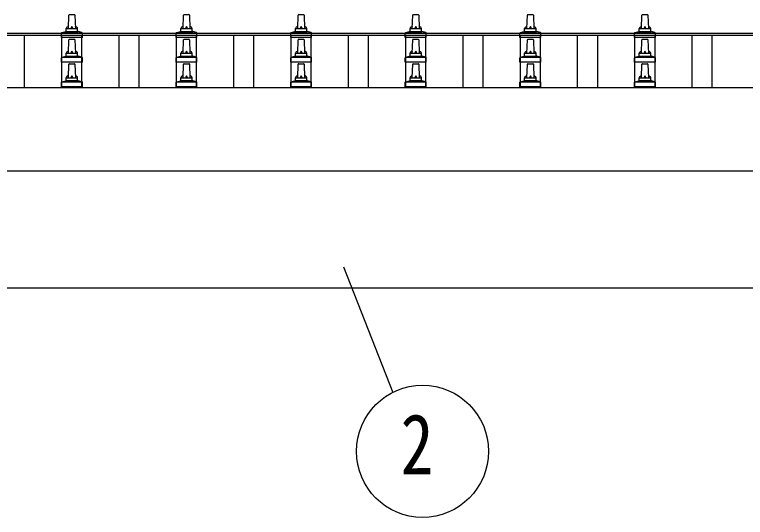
# Model space of a CAD drawing. Units: millimetres, scale not verified. Extents: x -16820 to 16820, y -11880 to 11880.
# Drawn here: x -12453 to -11178, y -968 to -90 of the extents above; entities that cross this region are included whole.
import ezdxf
from ezdxf.enums import TextEntityAlignment as Align

# ---------------------------------------------------------------- set-up
doc = ezdxf.new("R2010")
doc.units = ezdxf.units.MM
doc.header["$LTSCALE"] = 50
for name, color, linetype in [('0-5_YKK_13', 4, 'Continuous'), ('0-6_YKK_A1', 4, 'Continuous'), ('0-7_YKK_D', 6, 'Continuous')]:
    doc.layers.add(name, color=color, linetype=linetype)
doc.styles.add('ＭＳ ゴシック', font='')
doc.styles.get('ＭＳ ゴシック').set_extended_font_data('MS Gothic')

msp = doc.modelspace()

# ---------------------------------------------------------------- linework, layer by layer
at = {"layer": '0-5_YKK_13'}
for p, q in [((-12359.42, -114.88), (-12358.69, -91.36)), ((-12357.69, -90.38), (-12349.15, -90.38)), ((-12348.15, -91.36), (-12347.42, -114.88)), ((-12159.42, -114.88), (-12158.69, -91.36)), ((-12157.69, -90.38), (-12149.15, -90.38)), ((-12148.15, -91.36), (-12147.42, -114.88)), ((-11959.42, -114.88), (-11958.69, -91.36)), ((-11957.69, -90.38), (-11949.15, -90.38)), ((-11948.15, -91.36), (-11947.42, -114.88)), ((-11759.42, -114.88), (-11758.69, -91.36)), ((-11757.69, -90.38), (-11749.15, -90.38)), ((-11748.15, -91.36), (-11747.42, -114.88)), ((-11559.42, -114.88), (-11558.69, -91.36)), ((-11557.69, -90.38), (-11549.15, -90.38)), ((-11548.15, -91.36), (-11547.42, -114.88)), ((-11359.42, -114.88), (-11358.69, -91.36)), ((-11357.69, -90.38), (-11349.15, -90.38)), ((-11348.15, -91.36), (-11347.42, -114.88)), ((-12371.67, -130.38), (-12371.67, -122.67)), ((-12371.29, -121.88), (-12335.55, -121.88)), ((-12370.91, -121.7), (-12364.19, -120.07)), ((-12363.8, -119.88), (-12343.04, -119.88)), ((-12363.42, -119.1), (-12363.42, -114.88)), ((-12362.42, -114.88), (-12344.42, -114.88)), ((-12343.42, -119.1), (-12343.42, -114.88)), ((-12335.94, -121.7), (-12342.66, -120.07)), ((-12335.17, -130.38), (-12335.17, -122.67)), ((-12171.67, -130.38), (-12171.67, -122.67)), ((-12171.29, -121.88), (-12135.55, -121.88)), ((-12170.91, -121.7), (-12164.19, -120.07)), ((-12163.8, -119.88), (-12143.04, -119.88)), ((-12163.42, -119.1), (-12163.42, -114.88)), ((-12162.42, -114.88), (-12144.42, -114.88)), ((-12143.42, -119.1), (-12143.42, -114.88)), ((-12135.94, -121.7), (-12142.66, -120.07)), ((-12135.17, -130.38), (-12135.17, -122.67)), ((-11971.67, -130.38), (-11971.67, -122.67)), ((-11971.29, -121.88), (-11935.55, -121.88)), ((-11970.91, -121.7), (-11964.19, -120.07)), ((-11963.8, -119.88), (-11943.04, -119.88)), ((-11963.42, -119.1), (-11963.42, -114.88)), ((-11962.42, -114.88), (-11944.42, -114.88)), ((-11943.42, -119.1), (-11943.42, -114.88)), ((-11935.94, -121.7), (-11942.66, -120.07)), ((-11935.17, -130.38), (-11935.17, -122.67)), ((-11771.67, -130.38), (-11771.67, -122.67)), ((-11771.29, -121.88), (-11735.55, -121.88)), ((-11770.91, -121.7), (-11764.19, -120.07)), ((-11763.8, -119.88), (-11743.04, -119.88)), ((-11763.42, -119.1), (-11763.42, -114.88)), ((-11762.42, -114.88), (-11744.42, -114.88)), ((-11743.42, -119.1), (-11743.42, -114.88)), ((-11735.94, -121.7), (-11742.66, -120.07)), ((-11735.17, -130.38), (-11735.17, -122.67)), ((-11571.67, -130.38), (-11571.67, -122.67)), ((-11571.29, -121.88), (-11535.55, -121.88)), ((-11570.91, -121.7), (-11564.19, -120.07)), ((-11563.8, -119.88), (-11543.04, -119.88)), ((-11563.42, -119.1), (-11563.42, -114.88)), ((-11562.42, -114.88), (-11544.42, -114.88)), ((-11543.42, -119.1), (-11543.42, -114.88)), ((-11535.94, -121.7), (-11542.66, -120.07)), ((-11535.17, -130.38), (-11535.17, -122.67)), ((-11371.67, -130.38), (-11371.67, -122.67)), ((-11371.29, -121.88), (-11335.55, -121.88)), ((-11370.91, -121.7), (-11364.19, -120.07)), ((-11363.8, -119.88), (-11343.04, -119.88)), ((-11363.42, -119.1), (-11363.42, -114.88)), ((-11362.42, -114.88), (-11344.42, -114.88)), ((-11343.42, -119.1), (-11343.42, -114.88)), ((-11335.94, -121.7), (-11342.66, -120.07)), ((-11335.17, -130.38), (-11335.17, -122.67)), ((-12335.17, -130.38), (-12371.67, -130.38)), ((-12359.42, -157.74), (-12358.69, -134.21)), ((-12357.69, -133.24), (-12349.15, -133.24)), ((-12348.15, -134.21), (-12347.42, -157.74)), ((-12135.17, -130.38), (-12171.67, -130.38)), ((-12159.42, -157.74), (-12158.69, -134.21)), ((-12157.69, -133.24), (-12149.15, -133.24)), ((-12148.15, -134.21), (-12147.42, -157.74)), ((-11935.17, -130.38), (-11971.67, -130.38)), ((-11959.42, -157.74), (-11958.69, -134.21)), ((-11957.69, -133.24), (-11949.15, -133.24)), ((-11948.15, -134.21), (-11947.42, -157.74)), ((-11735.17, -130.38), (-11771.67, -130.38)), ((-11759.42, -157.74), (-11758.69, -134.21)), ((-11757.69, -133.24), (-11749.15, -133.24)), ((-11748.15, -134.21), (-11747.42, -157.74)), ((-11535.17, -130.38), (-11571.67, -130.38)), ((-11559.42, -157.74), (-11558.69, -134.21)), ((-11557.69, -133.24), (-11549.15, -133.24)), ((-11548.15, -134.21), (-11547.42, -157.74)), ((-11335.17, -130.38), (-11371.67, -130.38)), ((-11359.42, -157.74), (-11358.69, -134.21)), ((-11357.69, -133.24), (-11349.15, -133.24)), ((-11348.15, -134.21), (-11347.42, -157.74)), ((-12371.67, -173.24), (-12371.67, -165.53)), ((-12371.29, -164.74), (-12335.55, -164.74)), ((-12370.91, -164.55), (-12364.19, -162.92)), ((-12363.8, -162.74), (-12343.04, -162.74)), ((-12363.42, -161.95), (-12363.42, -157.74)), ((-12362.42, -157.74), (-12344.42, -157.74)), ((-12343.42, -161.95), (-12343.42, -157.74)), ((-12335.94, -164.55), (-12342.66, -162.92)), ((-12335.17, -173.24), (-12335.17, -165.53)), ((-12171.67, -173.24), (-12171.67, -165.53)), ((-12171.29, -164.74), (-12135.55, -164.74)), ((-12170.91, -164.55), (-12164.19, -162.92)), ((-12163.8, -162.74), (-12143.04, -162.74)), ((-12163.42, -161.95), (-12163.42, -157.74)), ((-12162.42, -157.74), (-12144.42, -157.74)), ((-12143.42, -161.95), (-12143.42, -157.74)), ((-12135.94, -164.55), (-12142.66, -162.92)), ((-12135.17, -173.24), (-12135.17, -165.53)), ((-11971.67, -173.24), (-11971.67, -165.53)), ((-11971.29, -164.74), (-11935.55, -164.74)), ((-11970.91, -164.55), (-11964.19, -162.92)), ((-11963.8, -162.74), (-11943.04, -162.74)), ((-11963.42, -161.95), (-11963.42, -157.74)), ((-11962.42, -157.74), (-11944.42, -157.74)), ((-11943.42, -161.95), (-11943.42, -157.74)), ((-11935.94, -164.55), (-11942.66, -162.92)), ((-11935.17, -173.24), (-11935.17, -165.53)), ((-11771.67, -173.24), (-11771.67, -165.53)), ((-11771.29, -164.74), (-11735.55, -164.74)), ((-11770.91, -164.55), (-11764.19, -162.92)), ((-11763.8, -162.74), (-11743.04, -162.74)), ((-11763.42, -161.95), (-11763.42, -157.74)), ((-11762.42, -157.74), (-11744.42, -157.74)), ((-11743.42, -161.95), (-11743.42, -157.74)), ((-11735.94, -164.55), (-11742.66, -162.92)), ((-11735.17, -173.24), (-11735.17, -165.53)), ((-11571.67, -173.24), (-11571.67, -165.53)), ((-11571.29, -164.74), (-11535.55, -164.74)), ((-11570.91, -164.55), (-11564.19, -162.92)), ((-11563.8, -162.74), (-11543.04, -162.74)), ((-11563.42, -161.95), (-11563.42, -157.74)), ((-11562.42, -157.74), (-11544.42, -157.74)), ((-11543.42, -161.95), (-11543.42, -157.74)), ((-11535.94, -164.55), (-11542.66, -162.92)), ((-11535.17, -173.24), (-11535.17, -165.53)), ((-11371.67, -173.24), (-11371.67, -165.53)), ((-11371.29, -164.74), (-11335.55, -164.74)), ((-11370.91, -164.55), (-11364.19, -162.92)), ((-11363.8, -162.74), (-11343.04, -162.74)), ((-11363.42, -161.95), (-11363.42, -157.74)), ((-11362.42, -157.74), (-11344.42, -157.74)), ((-11343.42, -161.95), (-11343.42, -157.74)), ((-11335.94, -164.55), (-11342.66, -162.92)), ((-11335.17, -173.24), (-11335.17, -165.53)), ((-12335.17, -173.24), (-12371.67, -173.24)), ((-12359.42, -200.6), (-12358.69, -177.07)), ((-12357.69, -176.1), (-12349.15, -176.1)), ((-12348.15, -177.07), (-12347.42, -200.6)), ((-12135.17, -173.24), (-12171.67, -173.24)), ((-12159.42, -200.6), (-12158.69, -177.07)), ((-12157.69, -176.1), (-12149.15, -176.1)), ((-12148.15, -177.07), (-12147.42, -200.6)), ((-11935.17, -173.24), (-11971.67, -173.24)), ((-11959.42, -200.6), (-11958.69, -177.07)), ((-11957.69, -176.1), (-11949.15, -176.1)), ((-11948.15, -177.07), (-11947.42, -200.6)), ((-11735.17, -173.24), (-11771.67, -173.24)), ((-11759.42, -200.6), (-11758.69, -177.07)), ((-11757.69, -176.1), (-11749.15, -176.1)), ((-11748.15, -177.07), (-11747.42, -200.6)), ((-11535.17, -173.24), (-11571.67, -173.24)), ((-11559.42, -200.6), (-11558.69, -177.07)), ((-11557.69, -176.1), (-11549.15, -176.1)), ((-11548.15, -177.07), (-11547.42, -200.6)), ((-11335.17, -173.24), (-11371.67, -173.24)), ((-11359.42, -200.6), (-11358.69, -177.07)), ((-11357.69, -176.1), (-11349.15, -176.1)), ((-11348.15, -177.07), (-11347.42, -200.6)), ((-12363.42, -204.81), (-12363.42, -200.6)), ((-12362.42, -200.6), (-12344.42, -200.6)), ((-12343.42, -204.81), (-12343.42, -200.6)), ((-12163.42, -204.81), (-12163.42, -200.6)), ((-12162.42, -200.6), (-12144.42, -200.6)), ((-12143.42, -204.81), (-12143.42, -200.6)), ((-11963.42, -204.81), (-11963.42, -200.6)), ((-11962.42, -200.6), (-11944.42, -200.6)), ((-11943.42, -204.81), (-11943.42, -200.6)), ((-11763.42, -204.81), (-11763.42, -200.6)), ((-11762.42, -200.6), (-11744.42, -200.6)), ((-11743.42, -204.81), (-11743.42, -200.6)), ((-11563.42, -204.81), (-11563.42, -200.6)), ((-11562.42, -200.6), (-11544.42, -200.6)), ((-11543.42, -204.81), (-11543.42, -200.6)), ((-11363.42, -204.81), (-11363.42, -200.6)), ((-11362.42, -200.6), (-11344.42, -200.6)), ((-11343.42, -204.81), (-11343.42, -200.6)), ((-12371.67, -216.1), (-12371.67, -208.38)), ((-12335.17, -216.1), (-12371.67, -216.1)), ((-12371.29, -207.6), (-12335.55, -207.6)), ((-12370.91, -207.41), (-12364.19, -205.78)), ((-12363.8, -205.6), (-12343.04, -205.6)), ((-12335.94, -207.41), (-12342.66, -205.78)), ((-12335.17, -216.1), (-12335.17, -208.38)), ((-12171.67, -216.1), (-12171.67, -208.38)), ((-12135.17, -216.1), (-12171.67, -216.1)), ((-12171.29, -207.6), (-12135.55, -207.6)), ((-12170.91, -207.41), (-12164.19, -205.78)), ((-12163.8, -205.6), (-12143.04, -205.6)), ((-12135.94, -207.41), (-12142.66, -205.78)), ((-12135.17, -216.1), (-12135.17, -208.38)), ((-11971.67, -216.1), (-11971.67, -208.38)), ((-11935.17, -216.1), (-11971.67, -216.1)), ((-11971.29, -207.6), (-11935.55, -207.6)), ((-11970.91, -207.41), (-11964.19, -205.78)), ((-11963.8, -205.6), (-11943.04, -205.6)), ((-11935.94, -207.41), (-11942.66, -205.78)), ((-11935.17, -216.1), (-11935.17, -208.38)), ((-11771.67, -216.1), (-11771.67, -208.38)), ((-11735.17, -216.1), (-11771.67, -216.1)), ((-11771.29, -207.6), (-11735.55, -207.6)), ((-11770.91, -207.41), (-11764.19, -205.78)), ((-11763.8, -205.6), (-11743.04, -205.6)), ((-11735.94, -207.41), (-11742.66, -205.78)), ((-11735.17, -216.1), (-11735.17, -208.38)), ((-11571.67, -216.1), (-11571.67, -208.38)), ((-11535.17, -216.1), (-11571.67, -216.1)), ((-11571.29, -207.6), (-11535.55, -207.6)), ((-11570.91, -207.41), (-11564.19, -205.78)), ((-11563.8, -205.6), (-11543.04, -205.6)), ((-11535.94, -207.41), (-11542.66, -205.78)), ((-11535.17, -216.1), (-11535.17, -208.38)), ((-11371.67, -216.1), (-11371.67, -208.38)), ((-11335.17, -216.1), (-11371.67, -216.1)), ((-11371.29, -207.6), (-11335.55, -207.6)), ((-11370.91, -207.41), (-11364.19, -205.78)), ((-11363.8, -205.6), (-11343.04, -205.6)), ((-11335.94, -207.41), (-11342.66, -205.78)), ((-11335.17, -216.1), (-11335.17, -208.38))]:
    msp.add_line(p, q, dxfattribs=at)
for centre, radius, start, end in [((-12357.69, -91.38), 1, 90, 178.60509), ((-12349.15, -91.38), 1, 1.39491, 90), ((-12157.69, -91.38), 1, 90, 178.60509), ((-12149.15, -91.38), 1, 1.39491, 90), ((-11957.69, -91.38), 1, 90, 178.60509), ((-11949.15, -91.38), 1, 1.39491, 90), ((-11757.69, -91.38), 1, 90, 178.60509), ((-11749.15, -91.38), 1, 1.39491, 90), ((-11557.69, -91.38), 1, 90, 178.60509), ((-11549.15, -91.38), 1, 1.39491, 90), ((-11357.69, -91.38), 1, 90, 178.60509), ((-11349.15, -91.38), 1, 1.39491, 90), ((-12359.34, -115.52), 4.13, 90, 171.17633), ((-12350.09, -114.88), 4.83, 133.60282, 180), ((-12356.75, -114.88), 4.83, 0, 46.39718), ((-12347.51, -115.52), 4.13, 8.82367, 90), ((-12159.34, -115.52), 4.13, 90, 171.17633), ((-12150.09, -114.88), 4.83, 133.60282, 180), ((-12156.75, -114.88), 4.83, 0, 46.39718), ((-12147.51, -115.52), 4.13, 8.82367, 90), ((-11959.34, -115.52), 4.13, 90, 171.17633), ((-11950.09, -114.88), 4.83, 133.60282, 180), ((-11956.75, -114.88), 4.83, 0, 46.39718), ((-11947.51, -115.52), 4.13, 8.82367, 90), ((-11759.34, -115.52), 4.13, 90, 171.17633), ((-11750.09, -114.88), 4.83, 133.60282, 180), ((-11756.75, -114.88), 4.83, 0, 46.39718), ((-11747.51, -115.52), 4.13, 8.82367, 90), ((-11559.34, -115.52), 4.13, 90, 171.17633), ((-11550.09, -114.88), 4.83, 133.60282, 180), ((-11556.75, -114.88), 4.83, 0, 46.39718), ((-11547.51, -115.52), 4.13, 8.82367, 90), ((-11359.34, -115.52), 4.13, 90, 171.17633), ((-11350.09, -114.88), 4.83, 133.60282, 180), ((-11356.75, -114.88), 4.83, 0, 46.39718), ((-11347.51, -115.52), 4.13, 8.82367, 90), ((-12370.67, -122.67), 1, 103.62699, 180), ((-12364.42, -119.1), 1, 283.62699, 0), ((-12362.42, -115.88), 1, 90, 180), ((-12344.42, -115.88), 1, 0, 90), ((-12342.42, -119.1), 1, 180, 256.37301), ((-12336.17, -122.67), 1, 0, 76.37301), ((-12170.67, -122.67), 1, 103.62699, 180), ((-12164.42, -119.1), 1, 283.62699, 0), ((-12162.42, -115.88), 1, 90, 180), ((-12144.42, -115.88), 1, 0, 90), ((-12142.42, -119.1), 1, 180, 256.37301), ((-12136.17, -122.67), 1, 0, 76.37301), ((-11970.67, -122.67), 1, 103.62699, 180), ((-11964.42, -119.1), 1, 283.62699, 0), ((-11962.42, -115.88), 1, 90, 180), ((-11944.42, -115.88), 1, 0, 90), ((-11942.42, -119.1), 1, 180, 256.37301), ((-11936.17, -122.67), 1, 0, 76.37301), ((-11770.67, -122.67), 1, 103.62699, 180), ((-11764.42, -119.1), 1, 283.62699, 0), ((-11762.42, -115.88), 1, 90, 180), ((-11744.42, -115.88), 1, 0, 90), ((-11742.42, -119.1), 1, 180, 256.37301), ((-11736.17, -122.67), 1, 0, 76.37301), ((-11570.67, -122.67), 1, 103.62699, 180), ((-11564.42, -119.1), 1, 283.62699, 0), ((-11562.42, -115.88), 1, 90, 180), ((-11544.42, -115.88), 1, 0, 90), ((-11542.42, -119.1), 1, 180, 256.37301), ((-11536.17, -122.67), 1, 0, 76.37301), ((-11370.67, -122.67), 1, 103.62699, 180), ((-11364.42, -119.1), 1, 283.62699, 0), ((-11362.42, -115.88), 1, 90, 180), ((-11344.42, -115.88), 1, 0, 90), ((-11342.42, -119.1), 1, 180, 256.37301), ((-11336.17, -122.67), 1, 0, 76.37301), ((-12357.69, -134.24), 1, 90, 178.60509), ((-12349.15, -134.24), 1, 1.39491, 90), ((-12157.69, -134.24), 1, 90, 178.60509), ((-12149.15, -134.24), 1, 1.39491, 90), ((-11957.69, -134.24), 1, 90, 178.60509), ((-11949.15, -134.24), 1, 1.39491, 90), ((-11757.69, -134.24), 1, 90, 178.60509), ((-11749.15, -134.24), 1, 1.39491, 90), ((-11557.69, -134.24), 1, 90, 178.60509), ((-11549.15, -134.24), 1, 1.39491, 90), ((-11357.69, -134.24), 1, 90, 178.60509), ((-11349.15, -134.24), 1, 1.39491, 90), ((-12370.67, -165.53), 1, 103.62699, 180), ((-12364.42, -161.95), 1, 283.62699, 0), ((-12359.34, -158.37), 4.13, 90, 171.17633), ((-12362.42, -158.74), 1, 90, 180), ((-12350.09, -157.74), 4.83, 133.60282, 180), ((-12356.75, -157.74), 4.83, 0, 46.39718), ((-12347.51, -158.37), 4.13, 8.82367, 90), ((-12344.42, -158.74), 1, 0, 90), ((-12342.42, -161.95), 1, 180, 256.37301), ((-12336.17, -165.53), 1, 0, 76.37301), ((-12170.67, -165.53), 1, 103.62699, 180), ((-12164.42, -161.95), 1, 283.62699, 0), ((-12159.34, -158.37), 4.13, 90, 171.17633), ((-12162.42, -158.74), 1, 90, 180), ((-12150.09, -157.74), 4.83, 133.60282, 180), ((-12156.75, -157.74), 4.83, 0, 46.39718), ((-12147.51, -158.37), 4.13, 8.82367, 90), ((-12144.42, -158.74), 1, 0, 90), ((-12142.42, -161.95), 1, 180, 256.37301), ((-12136.17, -165.53), 1, 0, 76.37301), ((-11970.67, -165.53), 1, 103.62699, 180), ((-11964.42, -161.95), 1, 283.62699, 0), ((-11959.34, -158.37), 4.13, 90, 171.17633), ((-11962.42, -158.74), 1, 90, 180), ((-11950.09, -157.74), 4.83, 133.60282, 180), ((-11956.75, -157.74), 4.83, 0, 46.39718), ((-11947.51, -158.37), 4.13, 8.82367, 90), ((-11944.42, -158.74), 1, 0, 90), ((-11942.42, -161.95), 1, 180, 256.37301), ((-11936.17, -165.53), 1, 0, 76.37301), ((-11770.67, -165.53), 1, 103.62699, 180), ((-11764.42, -161.95), 1, 283.62699, 0), ((-11759.34, -158.37), 4.13, 90, 171.17633), ((-11762.42, -158.74), 1, 90, 180), ((-11750.09, -157.74), 4.83, 133.60282, 180), ((-11756.75, -157.74), 4.83, 0, 46.39718), ((-11747.51, -158.37), 4.13, 8.82367, 90), ((-11744.42, -158.74), 1, 0, 90), ((-11742.42, -161.95), 1, 180, 256.37301), ((-11736.17, -165.53), 1, 0, 76.37301), ((-11570.67, -165.53), 1, 103.62699, 180), ((-11564.42, -161.95), 1, 283.62699, 0), ((-11559.34, -158.37), 4.13, 90, 171.17633), ((-11562.42, -158.74), 1, 90, 180), ((-11550.09, -157.74), 4.83, 133.60282, 180), ((-11556.75, -157.74), 4.83, 0, 46.39718), ((-11547.51, -158.37), 4.13, 8.82367, 90), ((-11544.42, -158.74), 1, 0, 90), ((-11542.42, -161.95), 1, 180, 256.37301), ((-11536.17, -165.53), 1, 0, 76.37301), ((-11370.67, -165.53), 1, 103.62699, 180), ((-11364.42, -161.95), 1, 283.62699, 0), ((-11359.34, -158.37), 4.13, 90, 171.17633), ((-11362.42, -158.74), 1, 90, 180), ((-11350.09, -157.74), 4.83, 133.60282, 180), ((-11356.75, -157.74), 4.83, 0, 46.39718), ((-11347.51, -158.37), 4.13, 8.82367, 90), ((-11344.42, -158.74), 1, 0, 90), ((-11342.42, -161.95), 1, 180, 256.37301), ((-11336.17, -165.53), 1, 0, 76.37301), ((-12357.69, -177.1), 1, 90, 178.60509), ((-12349.15, -177.1), 1, 1.39491, 90), ((-12157.69, -177.1), 1, 90, 178.60509), ((-12149.15, -177.1), 1, 1.39491, 90), ((-11957.69, -177.1), 1, 90, 178.60509), ((-11949.15, -177.1), 1, 1.39491, 90), ((-11757.69, -177.1), 1, 90, 178.60509), ((-11749.15, -177.1), 1, 1.39491, 90), ((-11557.69, -177.1), 1, 90, 178.60509), ((-11549.15, -177.1), 1, 1.39491, 90), ((-11357.69, -177.1), 1, 90, 178.60509), ((-11349.15, -177.1), 1, 1.39491, 90), ((-12359.34, -201.23), 4.13, 90, 171.17633), ((-12362.42, -201.6), 1, 90, 180), ((-12350.09, -200.6), 4.83, 133.60282, 180), ((-12356.75, -200.6), 4.83, 0, 46.39718), ((-12347.51, -201.23), 4.13, 8.82367, 90), ((-12344.42, -201.6), 1, 0, 90), ((-12159.34, -201.23), 4.13, 90, 171.17633), ((-12162.42, -201.6), 1, 90, 180), ((-12150.09, -200.6), 4.83, 133.60282, 180), ((-12156.75, -200.6), 4.83, 0, 46.39718), ((-12147.51, -201.23), 4.13, 8.82367, 90), ((-12144.42, -201.6), 1, 0, 90), ((-11959.34, -201.23), 4.13, 90, 171.17633), ((-11962.42, -201.6), 1, 90, 180), ((-11950.09, -200.6), 4.83, 133.60282, 180), ((-11956.75, -200.6), 4.83, 0, 46.39718), ((-11947.51, -201.23), 4.13, 8.82367, 90), ((-11944.42, -201.6), 1, 0, 90), ((-11759.34, -201.23), 4.13, 90, 171.17633), ((-11762.42, -201.6), 1, 90, 180), ((-11750.09, -200.6), 4.83, 133.60282, 180), ((-11756.75, -200.6), 4.83, 0, 46.39718), ((-11747.51, -201.23), 4.13, 8.82367, 90), ((-11744.42, -201.6), 1, 0, 90), ((-11559.34, -201.23), 4.13, 90, 171.17633), ((-11562.42, -201.6), 1, 90, 180), ((-11550.09, -200.6), 4.83, 133.60282, 180), ((-11556.75, -200.6), 4.83, 0, 46.39718), ((-11547.51, -201.23), 4.13, 8.82367, 90), ((-11544.42, -201.6), 1, 0, 90), ((-11359.34, -201.23), 4.13, 90, 171.17633), ((-11362.42, -201.6), 1, 90, 180), ((-11350.09, -200.6), 4.83, 133.60282, 180), ((-11356.75, -200.6), 4.83, 0, 46.39718), ((-11347.51, -201.23), 4.13, 8.82367, 90), ((-11344.42, -201.6), 1, 0, 90), ((-12370.67, -208.38), 1, 103.62699, 180), ((-12364.42, -204.81), 1, 283.62699, 0), ((-12342.42, -204.81), 1, 180, 256.37301), ((-12336.17, -208.38), 1, 0, 76.37301), ((-12170.67, -208.38), 1, 103.62699, 180), ((-12164.42, -204.81), 1, 283.62699, 0), ((-12142.42, -204.81), 1, 180, 256.37301), ((-12136.17, -208.38), 1, 0, 76.37301), ((-11970.67, -208.38), 1, 103.62699, 180), ((-11964.42, -204.81), 1, 283.62699, 0), ((-11942.42, -204.81), 1, 180, 256.37301), ((-11936.17, -208.38), 1, 0, 76.37301), ((-11770.67, -208.38), 1, 103.62699, 180), ((-11764.42, -204.81), 1, 283.62699, 0), ((-11742.42, -204.81), 1, 180, 256.37301), ((-11736.17, -208.38), 1, 0, 76.37301), ((-11570.67, -208.38), 1, 103.62699, 180), ((-11564.42, -204.81), 1, 283.62699, 0), ((-11542.42, -204.81), 1, 180, 256.37301), ((-11536.17, -208.38), 1, 0, 76.37301), ((-11370.67, -208.38), 1, 103.62699, 180), ((-11364.42, -204.81), 1, 283.62699, 0), ((-11342.42, -204.81), 1, 180, 256.37301), ((-11336.17, -208.38), 1, 0, 76.37301)]:
    msp.add_arc(centre, radius, start, end, dxfattribs=at)
at = {"layer": '0-6_YKK_A1'}
for p, q in [((-13176.42, -122.68), (-7730.42, -122.68)), ((-13176.42, -126.27), (-7730.42, -126.27)), ((-12435.92, -217.76), (-12435.92, -126.27)), ((-12370.92, -217.76), (-12370.92, -126.27)), ((-12335.92, -217.76), (-12335.92, -126.27)), ((-12270.92, -217.76), (-12270.92, -126.27)), ((-12235.92, -217.76), (-12235.92, -126.27)), ((-12170.92, -217.76), (-12170.92, -126.27)), ((-12135.92, -217.76), (-12135.92, -126.27)), ((-12070.92, -217.76), (-12070.92, -126.27)), ((-12035.92, -217.76), (-12035.92, -126.27)), ((-11970.92, -217.76), (-11970.92, -126.27)), ((-11935.92, -217.76), (-11935.92, -126.27)), ((-11870.92, -217.76), (-11870.92, -126.27)), ((-11835.92, -217.76), (-11835.92, -126.27)), ((-11770.92, -217.76), (-11770.92, -126.27)), ((-11735.92, -217.76), (-11735.92, -126.27)), ((-11670.92, -217.76), (-11670.92, -126.27)), ((-11635.92, -217.76), (-11635.92, -126.27)), ((-11570.92, -217.76), (-11570.92, -126.27)), ((-11535.92, -217.76), (-11535.92, -126.27)), ((-11470.92, -217.76), (-11470.92, -126.27)), ((-11435.92, -217.76), (-11435.92, -126.27)), ((-11370.92, -217.76), (-11370.92, -126.27)), ((-11335.92, -217.76), (-11335.92, -126.27)), ((-11270.92, -217.76), (-11270.92, -126.27)), ((-11235.92, -217.76), (-11235.92, -126.27)), ((-13171.72, -217.76), (-7735.12, -217.76)), ((-7735.12, -363.42), (-13171.72, -363.42)), ((-13059.92, -567), (-7846.92, -567))]:
    msp.add_line(p, q, dxfattribs=at)
at = {"layer": '0-7_YKK_D'}
msp.add_line((-11879.35, -530.35), (-11793.32, -749.45), dxfattribs=at)
msp.add_circle((-11741.52, -852.34), 115.2, dxfattribs=at)

# ---------------------------------------------------------------- texts
at = {"layer": '0-7_YKK_D', "style": 'ＭＳ ゴシック', "width": 0.8}
msp.add_text('2', height=105.6, dxfattribs=at).set_placement((-11779.92, -924.34), align=Align.BOTTOM_LEFT)

doc.saveas('drawing.dxf')
